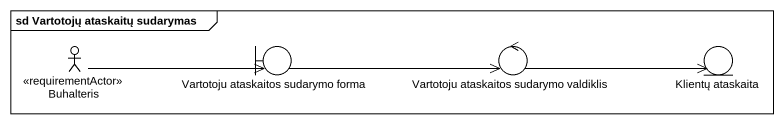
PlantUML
@startuml
mainframe sd Vartotojų ataskaitų sudarymas
actor Buhalteris <<requirementActor>>
boundary "Vartotoju ataskaitos sudarymo forma" as Vartotoju_ataskaitos
control "Vartotoju ataskaitos sudarymo valdiklis" as Vartotoju_ataskaitos_2
entity "Klientų ataskaita" as Klientų_ataskaita
Buhalteris -right-> Vartotoju_ataskaitos
Vartotoju_ataskaitos -right-> Vartotoju_ataskaitos_2
Vartotoju_ataskaitos_2 -right-> Klientų_ataskaita
@enduml
